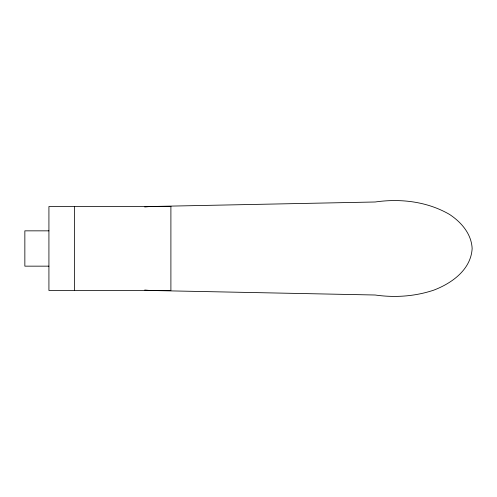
<?xml version="1.0" encoding="UTF-8"?>
<svg xmlns="http://www.w3.org/2000/svg" width="497" height="497" viewBox="0 0 497 497"><rect width="100%" height="100%" fill="white"/><g stroke="black" fill="none" stroke-linecap="round" stroke-linejoin="round"><path stroke-width="0.75" d="M144.733 206.988L149.914 206.528L375.173 201.993C400.489 198.334 427.221 201.465 449.586 214.455C461.346 222.265 471.411 233.801 472.15 248.5C470.963 269.66 451.835 283.296 433.632 290.198C414.809 296.454 394.767 297.833 375.173 295.007L149.914 290.472L144.733 290.012M48.923 230.844L24.85 230.844L24.85 266.156L48.923 266.156M74.606 206.528L74.606 290.472M170.9 206.528L48.923 206.528L48.923 290.472L170.9 290.472L170.9 206.528"/></g></svg>
